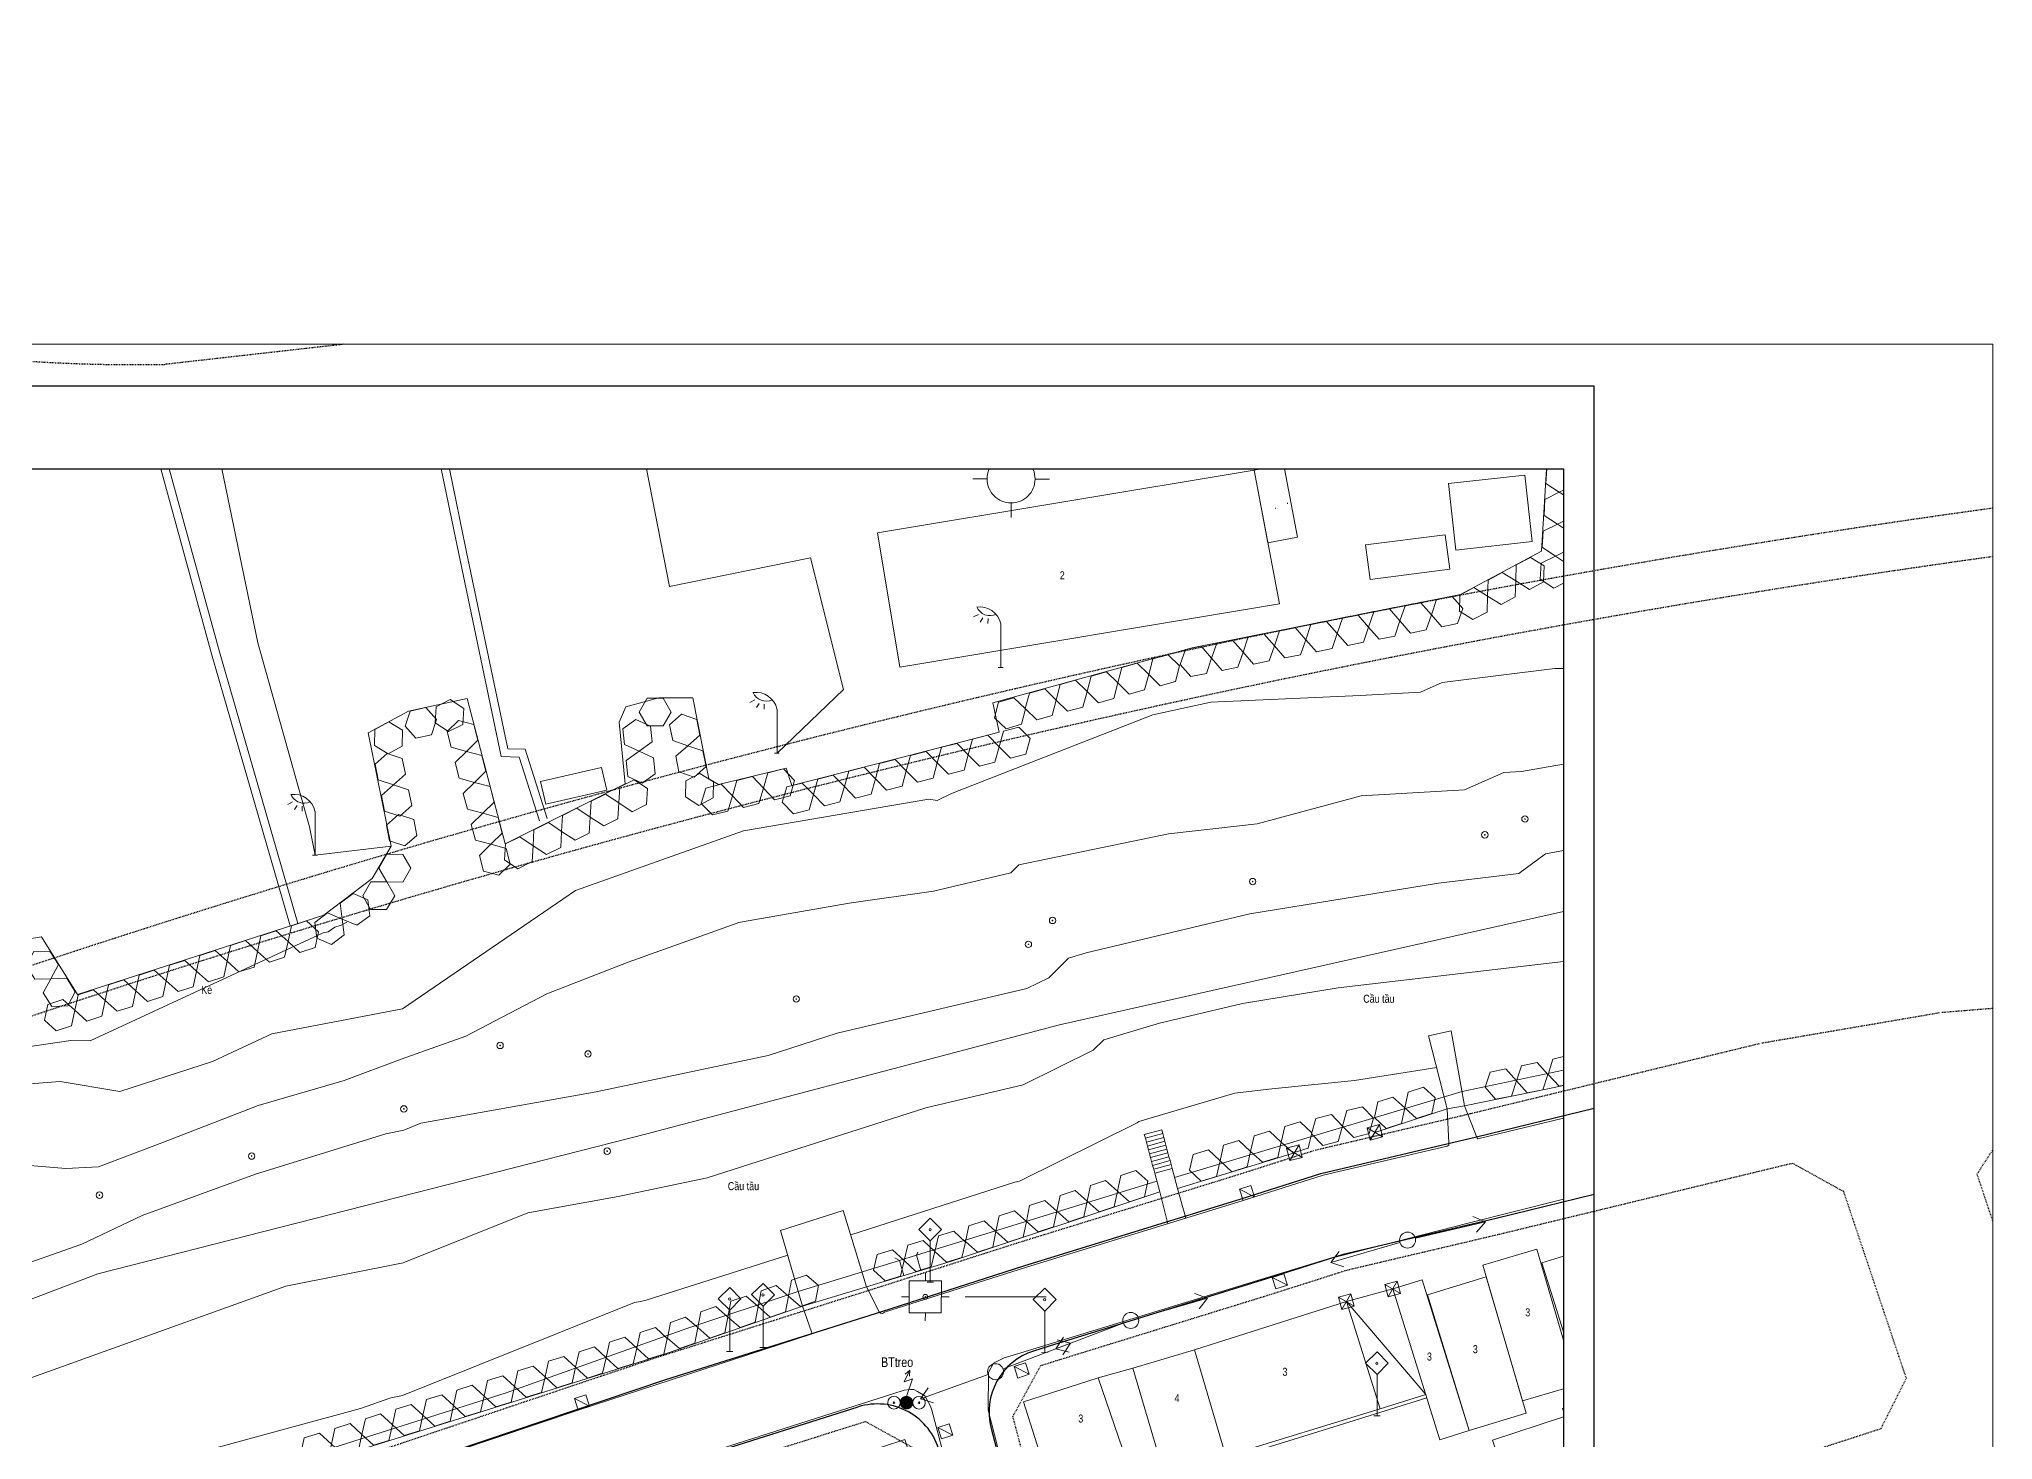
# Model space of a CAD drawing. Header units: millimetres. Extents: x 583747 to 595948, y 2304962 to 2309584.
# Drawn here: x 595704 to 595948.3, y 2307392.7 to 2307567.8 of the extents above; entities that cross this region are included whole.
import ezdxf
from ezdxf.enums import TextEntityAlignment as Align
from ezdxf.xclip import XClip

# ---------------------------------------------------------------- set-up
doc = ezdxf.new("R2010")
doc.units = ezdxf.units.MM
doc.linetypes.add('DASHDOT', pattern=[1, 0.5, -0.25, 0, -0.25])
for name, color, linetype, lineweight in [('00_nen', 8, 'Continuous', 5), ('KT-DV', 7, 'Continuous', 0), ('Nen dc cb Hong bang', 253, 'Continuous', 60)]:
    doc.layers.add(name, color=color, linetype=linetype, lineweight=lineweight)
doc.layers.add('A-PLOT LINE', color=6, linetype='DASHDOT')
doc.layers.add('AFP-KERB-LINE', color=2, linetype='Continuous')
doc.styles.add('ghicu', font='Vnarial.ttf', dxfattribs={"width": 0.8, "height": 1})

# ---------------------------------------------------------------- blocks, each defined once
blk = doc.blocks.new('road')
at = {"layer": 'AFP-KERB-LINE'}
for p, q in [((3688927, 1468594), (3719917, 1489203)), ((3688927, 1468594), (3719917, 1489203)), ((3728722, 1482449), (3694713, 1459833)), ((3728722, 1482449), (3694713, 1459833)), ((3672212, 1457632), (3688927, 1468594)), ((3672212, 1457632), (3688927, 1468594)), ((3694713, 1459833), (3678306, 1449072)), ((3694713, 1459833), (3678306, 1449072)), ((3663940, 1451254), (3672212, 1457632)), ((3663940, 1451254), (3672212, 1457632)), ((3641281, 1434066), (3663940, 1451254)), ((3641281, 1434066), (3663940, 1451254)), ((3678306, 1449072), (3670319, 1442913)), ((3678306, 1449072), (3670319, 1442913)), ((3670319, 1442913), (3647666, 1425730)), ((3670319, 1442913), (3647666, 1425730)), ((3626522, 1422650), (3641281, 1434066)), ((3626522, 1422650), (3641281, 1434066)), ((3647666, 1425730), (3646063, 1424490)), ((3647666, 1425730), (3646063, 1424490)), ((3604082, 1405408), (3626522, 1422650)), ((3604082, 1405408), (3626522, 1422650)), ((3644386, 1413599), (3660853, 1389885)), ((3644386, 1413599), (3660853, 1389885)), ((3610554, 1397139), (3627855, 1410432)), ((3610554, 1397139), (3627855, 1410432)), ((3543548, 1357131), (3604082, 1405408)), ((3543548, 1357131), (3604082, 1405408))]:
    blk.add_line(p, q, dxfattribs=at)
for centre, start, end in [((3650957, 1418162), 127.7219, 214.77603), ((3650957, 1418162), 127.7219, 214.77603), ((3632729, 1404089), 34.77603, 127.53748), ((3632729, 1404089), 34.77603, 127.53748)]:
    blk.add_arc(centre, 8000, start, end, dxfattribs=at)
blk = doc.blocks.new('PLOT')
at = {"layer": 'A-PLOT LINE', "color": 251}
for p, q in [((3738267, 1503105), (3795896, 1529561)), ((3523105, 1513792), (3501954, 1503279)), ((3718431, 1491809), (3738032, 1502985)), ((3687266, 1471093), (3718255, 1491701)), ((3749306, 1485612), (3750711, 1491661)), ((3763873, 1467324), (3749306, 1485612)), ((3695816, 1458164), (3727123, 1478984)), ((3734401, 1477841), (3727123, 1478984)), ((3749731, 1458596), (3734401, 1477841)), ((3670567, 1460141), (3687282, 1471103)), ((3662108, 1453629), (3670380, 1460008)), ((3679467, 1447442), (3695816, 1458164)), ((3748902, 1451612), (3749731, 1458596)), ((3639468, 1436456), (3662127, 1453644)), ((3670275, 1390331), (3748902, 1451612)), ((3671534, 1441325), (3679467, 1447442)), ((3648882, 1424143), (3671534, 1441325)), ((3624687, 1425023), (3639446, 1436439)), ((3602254, 1407786), (3624694, 1425029)), ((3647526, 1423093), (3648882, 1424143)), ((3646422, 1415927), (3647526, 1423093)), ((3663479, 1391364), (3646422, 1415927)), ((3541677, 1359477), (3602211, 1407753)), ((3611787, 1395564), (3629307, 1409026)), ((3629307, 1409026), (3636124, 1407966))]:
    blk.add_line(p, q, dxfattribs=at)
for centre, radius, start, end in [((4366992, 346889), 1377564, 113.03385, 129.911384), ((4366992, 346889), 1371564, 113.002432, 129.767856), ((3429999, 1689349), 199498, 252.75164, 291.14207)]:
    blk.add_arc(centre, radius, start, end, dxfattribs=at)
blk = doc.blocks.new('DV')
ref = blk.add_blockref('PLOT', (-3147123, 179596, 0), dxfattribs=dict(rotation=340.0000000045929))
XClip(ref).set_block_clipping_path([(3437700.5976729654, 868981.9081885163), (3912891.8375199828, 1041937.3750337446), (3715693.8178756535, 1583734.481302836), (3240502.5780286361, 1410779.0144576086)])
at = {"layer": 'AFP-KERB-LINE'}
ref = blk.add_blockref('road', (-3147123, 179596, 0), dxfattribs=dict(at, rotation=340.0000000045929))
XClip(ref).set_block_clipping_path([(3424978.7776903473, 904726.3076186823), (3853099.8617473282, 1060549.6388383387), (3670662.8681027722, 1561791.1594749615), (3242541.7840457913, 1405967.828255306)])
blk = doc.blocks.new('nen dc cb Hong bang')
at = {"layer": '00_nen', "linetype": 'ByBlock', "lineweight": -2}
h = blk.add_hatch(dxfattribs=at)
h.set_pattern_fill('ANSI35', color=0, scale=0.2, angle=20, style=0)
h.set_pattern_definition([(65, (277.294916, 395.971657), (-0.045315389, 0.021130913), []), (65, (277.32814, 395.98375), (-0.045315389, 0.021130913), [0.0625, -0.0125, 0, -0.0125])])
edge = h.paths.add_edge_path()
edge.add_arc((9.22, 253), 0.785, 0, 360)
at = {"layer": '00_nen', "color": 0, "linetype": 'ByBlock', "lineweight": -2}
for p, q in [((-15.26, 366.96, -62.12), (-13.57, 367.58, -62.12)), ((-22.59, 364.3, -62.12), (-20.9, 364.91, -62.12)), ((-16.44, 361.43, -62.12), (-17.05, 363.12, -62.12)), ((-16.12, 348.64, -62.12), (-16.57, 348.13, -62.12)), ((-15.44, 348.42, -62.12), (-15.57, 347.82, -62.12)), ((-14.81, 348.56, -62.12), (-14.6, 347.96, -62.12)), ((-11.22, 343.36, -62.12), (-13.09, 348.5, -62.12)), ((-10.95, 343.45, -62.12), (-11.52, 343.25, -62.12)), ((-38.72, 329.01, -62.12), (-39.18, 328.5, -62.12)), ((-38.05, 328.79, -62.12), (-38.17, 328.19, -62.12)), ((-37.42, 328.93, -62.12), (-37.2, 328.33, -62.12)), ((-33.82, 323.73, -62.12), (-35.7, 328.88, -62.12)), ((-33.56, 323.82, -62.12), (-34.12, 323.62, -62.12)), ((61.93, 294.11, -62.12), (69.46, 299.03, -62.12)), ((-88.6, 297.23, -62.12), (-89.05, 296.72, -62.12)), ((-87.92, 297.01, -62.12), (-88.04, 296.41, -62.12)), ((-87.29, 297.15, -62.12), (-87.07, 296.55, -62.12)), ((-83.69, 291.95, -62.12), (-85.57, 297.1, -62.12)), ((-83.43, 292.04, -62.12), (-84, 291.84, -62.12)), ((60.28, 292.97, -62.12), (53.02, 287.66, -62.12)), ((32.83, 272.86, -62.12), (40.09, 278.18, -62.12)), ((11.59, 267.95), (21.07, 271.39)), ((31.26, 271.62, -62.12), (24.45, 265.74, -62.12)), ((64.65, 271.48, -62.12), (65.4, 271.76, -62.12)), ((4.33, 267.43), (8.09, 268.8)), ((6.21, 268.12), (5.87, 269.06)), ((8.09, 268.8), (9.46, 265.04)), ((5.7, 263.67), (4.33, 267.43)), ((6.47, 268.03, -62.12), (7.22, 268.3, -62.12)), ((8.77, 266.92), (9.71, 267.26)), ((19.1, 261.12, -62.12), (25.91, 267, -62.12)), ((5.02, 265.55), (4.08, 265.21)), ((9.46, 265.04), (5.7, 263.67)), ((7.58, 264.36), (7.92, 263.42)), ((22.93, 264.7, -62.12), (23.68, 264.98, -62.12)), ((17.58, 259.82, -62.12), (10.69, 254.03, -62.12)), ((-14.11, 251.3, -62.12), (-13.35, 251.57, -62.12)), ((-10.36, 253.2, -62.12), (-9.6, 253.47, -62.12)), ((9.22, 253, -62.12), (9.49, 252.26, -62.12))]:
    blk.add_line(p, q, dxfattribs=at)
at = {"layer": '00_nen', "color": 0, "linetype": 'ByBlock', "lineweight": -2, "flags": 128}
for points, elevation in [([(92.68, 394.57), (79.08, 387.82), (72.44, 386.85), (68.95, 386.66), (65.87, 388.83), (59.52, 395.07), (57.1, 394), (52.51, 392), (45.12, 409.21), (39.15, 420.25), (37.45, 419.56), (35.75, 418.69), (47.3, 380.21), (39.63, 371.62), (10.4, 353.87), (-10.63, 338.86), (-8.64, 335.7), (-20.13, 327.77), (-30.7, 320.57), (-32.11, 322.35), (-39.35, 317.51), (-40.72, 317.8), (-46.05, 326.6), (-50.07, 325.13), (-53.54, 322.68), (-53.67, 320.58), (-50.32, 313.6), (-61.84, 301.44), (-72.53, 316.87), (-78.88, 312.87), (-82.68, 308.6), (-75.13, 296.24), (-75.96, 291.64), (-80.08, 285.28), (-105.62, 265.38), (-112.31, 270.62), (-119.33, 266.68)], -62.12), ([(-112.79, 250.39), (-103.93, 254.44), (-96.49, 255.83), (-86.89, 263.33), (-81.11, 269.09), (-66.85, 277.65), (-51.6, 298.94), (-34.45, 313.17), (-14.01, 324.81), (-12.99, 325.02), (-11.59, 326.48), (8.66, 344.32), (14.93, 348.29), (32.17, 355.48), (39.1, 358.46), (41.24, 360.53), (53.88, 366.98), (59.49, 368.99), (65.11, 371.11), (72.95, 374.01), (86.17, 379.42), (100.24, 386.04), (106.41, 388.82)], -63.12), ([(-105.83, 242.75), (-99.53, 244.46), (-95.75, 246.05), (-89.35, 251.62), (-79.65, 260.12), (-70.62, 266.71), (-64.83, 271.67), (-58.22, 277.15), (-50.55, 285.59), (-42.33, 292.8), (-31.23, 302.05), (-31.07, 302.19), (-30.87, 302.3), (-18.92, 309.19), (-9.55, 314.22), (-1.24, 319.68), (-0.64, 320.96), (15.59, 331.01), (25.57, 336), (36.58, 343.75), (48.47, 348.87), (52.34, 352.58), (54.37, 353.47), (63.91, 358.99), (71.75, 361.81), (76.24, 363.5), (91.54, 371.44), (102.38, 376.54), (117.69, 384.24)], -64.12), ([(143.28, 374.41), (104.54, 355.32), (98.46, 352.57), (90.92, 349.32), (78.21, 339.83), (71.64, 336.03), (70.69, 334.59), (42.13, 320.2), (31.56, 314.26), (22.65, 308.38), (16.82, 304.07), (16.02, 302.37), (9.29, 295.31), (-1.13, 288.46), (-23.81, 270.86), (-33.46, 264.84), (-43.39, 259.05), (-55.88, 247.86), (-68.65, 240.08), (-88.89, 223.21), (-98.38, 215.29)], -63.12), ([(119.39, 373.93), (101.82, 365.99), (80.07, 356.6), (76.71, 354.09), (60.74, 344.85), (58.43, 341.35), (49.43, 336.81), (28.6, 325.12), (11.04, 313.51), (9.2, 312.16), (7.71, 308.99), (5.6, 306.77), (-14.76, 293.4), (-21.9, 287.85), (-40.56, 276.21), (-59.77, 265), (-61.5, 263.46), (-63.45, 262.26), (-77, 251.96), (-88.56, 242.22), (-94.4, 236.28), (-106.13, 226.63)], -64.12), ([(-71.4, 365.52), (-107.53, 347.85), (-107.53, 347.85), (-107.53, 347.85), (-147.73, 319.91), (-154.52, 328.32), (-156.63, 329.38), (-160.29, 329.93), (-163.96, 330.19), (-166.9, 329.85)], -62.12), ([(285.69, 123.97), (251.46, 165.72), (201.03, 231.76), (169.86, 270.4), (165.46, 275.19), (122.27, 331.12), (101.01, 361.79), (11.01, 303.93), (-32.79, 273.46), (-91.24, 233.49), (-141.92, 189.66), (-195.04, 143.62), (-214.92, 121.83), (-226.16, 101.87), (-233.11, 83.02), (-246.7, 35.6), (-271.86, -56.45)], -62.12), ([(-33.82, 323.73), (-28.75, 334.02), (-38.25, 348.08), (-53.57, 338.67), (-64.02, 355.99), (-67.48, 357.85), (-70.64, 357.86), (-89.34, 351.01), (-97.75, 348.77), (-107.64, 342.27), (-112.73, 335.79), (-99.51, 314.42), (-85.54, 295.05), (-83.69, 291.95), (-75.13, 296.24)], -62.12), ([(-58.81, 305.59), (-63.92, 312.2), (-66.06, 311.5), (-79.74, 333.49), (-90.2, 350.49), (-94.94, 358.46)], -62.12), ([(-58.02, 306.2), (-63.56, 313.37), (-65.63, 312.7), (-78.89, 334.02), (-89.34, 351.01), (-94.22, 358.9)], -62.12), ([(62, 311.76), (64.89, 308.5), (65.01, 308.48), (65.16, 308.55), (96.04, 329.1), (113.75, 339.2), (130.03, 346.91), (130.07, 347.56), (128.26, 350.42)], -62.12), ([(-124, 338.64), (-104.45, 311.14), (-83.57, 282.59)], -62.12), ([(-123.18, 339.22), (-103.64, 311.73), (-82.76, 283.18)], -62.12), ([(31.05, 290.91), (61.14, 313.35), (88.25, 330.33), (100.74, 337.59)], -62.12), ([(71.24, 317.42), (89.31, 329.18), (101.54, 336.03)], -62.12), ([(19.12, 255.64), (17.56, 260.08), (17.75, 261.37), (18.76, 262.47), (20.05, 263.4), (52.34, 287.8), (67.46, 298.16), (82.95, 308.67), (103.91, 322.13), (105.81, 322.82), (106.93, 323.03), (108.16, 323.09), (109.49, 322.62), (110.74, 322.21), (112.36, 321.33), (112.94, 320.77), (121.56, 309.43)], -62.12), ([(60.12, 310.66), (54.81, 318.44), (57.24, 320), (62, 311.76), (60.12, 310.66)], -62.12), ([(57.12, 315.06), (48.02, 310.02), (38.66, 305.52), (34.82, 303.58), (34.51, 303.41), (34.26, 303.24), (24.43, 295.98), (24.32, 295.74), (12.99, 283.85), (12.5, 283.52), (-4.53, 270.32)], -62.12), ([(62, 311.76), (71.24, 317.42)], -62.12), ([(2.77, 262.67), (2.77, 262.67), (17.41, 273.96), (40.07, 291.15), (48.4, 297.58), (61.72, 306.31), (61.84, 306.48), (61.77, 306.77), (60.12, 310.66)], -62.12), ([(52.63, 304.81), (60.12, 310.66)], -62.12), ([(31.87, 289.75), (44.06, 298.96)], -62.12), ([(30.36, 291.89), (31.87, 289.75)], -62.12), ([(-0.43, 264.89), (8.43, 271.55), (29.94, 288.61)], -62.12), ([(4.06, 270.75), (29.14, 289.73)], -62.12), ([(29.94, 288.61), (28.53, 290.6)], -62.12), ([(29.94, 288.61), (32.22, 285.2)], -62.12), ([(31.87, 289.75), (31.87, 289.75), (34.1, 286.62)], -62.12), ([(56.54, 283.73), (61.43, 287.19)], -62.12), ([(-220.91, 170.63), (-197.97, 181.16), (-192.96, 185), (-192.56, 185.34), (-178.32, 199.72), (-176.43, 206.42), (-176, 207.73), (-161.91, 218.83), (-158.59, 219.26), (-136.89, 232.85), (-132.78, 236.97), (-131.49, 238.1), (-116.7, 252.71), (-116.28, 253.32), (-104.42, 259.71), (-102.15, 260.52), (-100.82, 261.84), (-79.42, 283.17), (-78.87, 283.5), (-78.28, 284.32), (-77.62, 284.86), (-77.1, 285.43)], -62.12), ([(69.84, 276.21), (56.54, 283.73)], -62.12), ([(65.11, 272.59), (69.84, 276.21)], -62.12), ([(42.86, 255.04), (45.99, 257.49), (58.76, 267.21), (70.11, 275.85)], -62.12), ([(-7.13, 259.88), (-12.94, 267.81), (-6.45, 272.86), (-0.43, 264.89), (-7.13, 259.88)], -62.12), ([(1.64, 269.51), (2.31, 269.42), (4.06, 270.75), (4.1, 271.15)], -62.12), ([(-98.91, 186.06), (-74.33, 208.06), (-60.45, 219.83), (-38.2, 237), (-19.77, 252.31), (-8.25, 261.41), (2.31, 269.42)], -62.12), ([(2.31, 269.42), (3.47, 267.82)], -62.12), ([(4.06, 270.75), (5.25, 269.16)], -62.12), ([(30.68, 264.12), (34.29, 266.76)], -62.12), ([(-11.06, 265.25), (-25.73, 253.87), (-26.36, 253.48), (-27.01, 253.1), (-50.27, 232.26), (-51.53, 231.49), (-54.63, 228.91), (-94.92, 200.44), (-108.08, 193.55), (-109.86, 191.72)], -62.12), ([(-0.43, 264.89), (2.12, 262.48), (2.34, 262.38), (2.59, 262.47), (2.77, 262.67)], -62.12), ([(-76.15, 205), (-59.44, 219.05), (-21.57, 248.1), (-7.13, 259.88)], -62.12), ([(-4.9, 257.12), (-4.95, 257.24), (-7.13, 259.88)], -62.12), ([(-29.02, 238.07), (-4.92, 256.96), (-4.9, 257.12)], -62.12), ([(-93.84, 168.44), (-93.84, 169.43), (-93.64, 170.38), (-92.98, 171.15), (-77.98, 185.57), (-66.85, 195.45), (-64.69, 197.13), (-46.43, 211.78), (-10.54, 239.69), (7.32, 253.55), (8.41, 254.35), (9.11, 254.73), (9.53, 254.88)], -62.12), ([(9.53, 254.88), (10.02, 254.78), (11.07, 254.57), (12.18, 253.63), (12.49, 253.22)], -62.12), ([(19.12, 255.64), (30.02, 239.72), (40.21, 225.5), (42.61, 223.81), (44.12, 223.83), (45.41, 224.04), (70.6, 244.91)], -62.12), ([(12.49, 253.22), (12.49, 253.22), (34.35, 221.9)], -62.12), ([(-79.98, 197.3), (-29.02, 238.07)], -62.12)]:
    blk.add_lwpolyline(points, dxfattribs=dict(at, elevation=elevation))
at = {"layer": '00_nen', "color": 0, "linetype": 'ByBlock', "lineweight": -2, "elevation": -62.12}
for points in [[(47.64, 391.24), (45.7, 391.7), (44.32, 390.25), (44.9, 388.33), (46.85, 387.87), (48.22, 389.33)], [(48.79, 387.41), (46.85, 387.87), (45.47, 386.42), (46.05, 384.5), (48, 384.04), (49.37, 385.5)], [(49.94, 383.58), (48, 384.04), (46.63, 382.59), (47.2, 380.67), (49.15, 380.21), (50.52, 381.67)], [(48.84, 376.68), (48.21, 378.58), (46.25, 378.99), (44.92, 377.49), (45.55, 375.59), (47.51, 375.19)], [(51.09, 379.75), (49.15, 380.21), (47.78, 378.76), (48.35, 376.84), (50.3, 376.38), (51.67, 377.84)], [(46.17, 373.69), (45.55, 375.59), (43.59, 376), (42.26, 374.51), (42.88, 372.61), (44.84, 372.2)], [(43.51, 370.71), (42.88, 372.61), (40.92, 373.02), (39.59, 371.53), (40.22, 369.63), (42.17, 369.22)], [(37.13, 366.01), (37.08, 368.01), (35.33, 368.97), (33.62, 367.93), (33.66, 365.93), (35.42, 364.97)], [(40.55, 368.09), (40.5, 370.09), (38.75, 371.05), (37.04, 370.01), (37.08, 368.01), (38.84, 367.05)], [(33.71, 363.93), (33.66, 365.93), (31.91, 366.89), (30.2, 365.86), (30.24, 363.86), (32, 362.9)], [(30.29, 361.86), (30.24, 363.86), (28.49, 364.82), (26.78, 363.78), (26.83, 361.78), (28.58, 360.82)], [(26.87, 359.78), (26.83, 361.78), (25.07, 362.74), (23.36, 361.7), (23.41, 359.7), (25.16, 358.74)], [(23.45, 357.7), (23.41, 359.7), (21.65, 360.67), (19.94, 359.63), (19.99, 357.63), (21.74, 356.67)], [(20.03, 355.63), (19.99, 357.63), (18.23, 358.59), (16.52, 357.55), (16.57, 355.55), (18.32, 354.59)], [(13.19, 351.48), (13.15, 353.48), (11.4, 354.44), (9.69, 353.4), (9.73, 351.4), (11.48, 350.44)], [(16.61, 353.55), (16.57, 355.55), (14.82, 356.51), (13.11, 355.48), (13.15, 353.48), (14.9, 352.51)], [(9.9, 349.21), (9.7, 351.21), (7.88, 352.03), (6.26, 350.87), (6.45, 348.88), (8.27, 348.05)], [(6.64, 346.89), (6.45, 348.88), (4.63, 349.71), (3, 348.55), (3.19, 346.56), (5.01, 345.73)], [(3.39, 344.57), (3.19, 346.56), (1.37, 347.39), (-0.25, 346.22), (-0.06, 344.23), (1.76, 343.4)], [(0.13, 342.24), (-0.06, 344.23), (-1.88, 345.06), (-3.51, 343.9), (-3.32, 341.91), (-1.5, 341.08)], [(-3.12, 339.92), (-3.32, 341.91), (-5.14, 342.74), (-6.76, 341.57), (-6.57, 339.58), (-4.75, 338.76)], [(-6.56, 339.57), (-8.4, 340.37), (-10.01, 339.19), (-9.79, 337.2), (-7.96, 336.4), (-6.35, 337.58)], [(-4.55, 334.28), (-4.71, 336.27), (-6.52, 337.13), (-8.16, 335.99), (-8, 334), (-6.19, 333.14)], [(-7.84, 332), (-8, 334), (-9.81, 334.85), (-11.45, 333.72), (-11.29, 331.72), (-9.49, 330.87)], [(-11.13, 329.73), (-11.29, 331.72), (-13.1, 332.58), (-14.75, 331.45), (-14.58, 329.45), (-12.78, 328.59)], [(-14.42, 327.46), (-14.58, 329.45), (-16.39, 330.31), (-18.04, 329.17), (-17.88, 327.18), (-16.07, 326.32)], [(-17.72, 325.19), (-17.88, 327.18), (-19.68, 328.04), (-21.33, 326.9), (-21.17, 324.91), (-19.36, 324.05)], [(-48.34, 322.04), (-47.99, 324.01), (-49.53, 325.29), (-51.4, 324.61), (-51.75, 322.64), (-50.22, 321.36)], [(-21.02, 322.93), (-21.17, 324.93), (-22.97, 325.79), (-24.62, 324.67), (-24.47, 322.67), (-22.67, 321.81)], [(-46.61, 320.73), (-44.61, 320.77), (-43.64, 322.52), (-44.68, 324.23), (-46.68, 324.19), (-47.64, 322.44)], [(-24.33, 320.68), (-24.47, 322.67), (-26.28, 323.54), (-27.93, 322.42), (-27.78, 320.42), (-25.98, 319.55)], [(-49.83, 321.48), (-51.83, 321.64), (-52.95, 319.98), (-52.09, 318.18), (-50.09, 318.03), (-48.97, 319.68)], [(-44.53, 317.3), (-42.53, 317.34), (-41.57, 319.1), (-42.61, 320.81), (-44.61, 320.77), (-45.57, 319.01)], [(-30.45, 319.28), (-30.6, 321.27), (-32.4, 322.14), (-34.05, 321.01), (-33.91, 319.02), (-32.1, 318.15)], [(-27.63, 318.43), (-27.78, 320.42), (-29.58, 321.29), (-31.23, 320.17), (-31.09, 318.17), (-29.28, 317.3)], [(66.99, 318.92), (67.04, 316.92), (68.8, 315.97), (70.51, 317.01), (70.46, 319.01), (68.7, 319.96)], [(70.39, 321.04), (70.49, 319.04), (72.28, 318.13), (73.95, 319.23), (73.85, 321.22), (72.06, 322.13)], [(-48.1, 317.88), (-50.09, 318.03), (-51.22, 316.38), (-50.35, 314.58), (-48.36, 314.43), (-47.23, 316.08)], [(-40.75, 314.23), (-39.41, 315.72), (-40.04, 317.62), (-41.99, 318.03), (-43.33, 316.54), (-42.7, 314.64)], [(-37.1, 314.8), (-37.23, 316.8), (-39.03, 317.68), (-40.69, 316.57), (-40.56, 314.57), (-38.76, 313.69)], [(-33.78, 317.02), (-33.91, 319.02), (-35.7, 319.9), (-37.36, 318.79), (-37.23, 316.8), (-35.44, 315.91)], [(63.58, 316.83), (63.63, 314.83), (65.39, 313.88), (67.1, 314.92), (67.04, 316.92), (65.29, 317.88)], [(-71.95, 313.61), (-72.52, 315.53), (-74.47, 316), (-75.84, 314.54), (-75.27, 312.63), (-73.33, 312.16)], [(-75.16, 311.08), (-75.24, 313.07), (-77.01, 314.01), (-78.7, 312.94), (-78.62, 310.94), (-76.85, 310.01)], [(-72.34, 310.45), (-70.35, 310.62), (-69.49, 312.43), (-70.63, 314.07), (-72.63, 313.91), (-73.48, 312.1)], [(-46.93, 312.09), (-47.5, 314.01), (-49.44, 314.47), (-50.82, 313.02), (-50.25, 311.1), (-48.3, 310.64)], [(-78.13, 308.45), (-78.76, 310.35), (-80.72, 310.75), (-82.05, 309.26), (-81.42, 307.36), (-79.46, 306.96)], [(-70.06, 307.17), (-68.07, 307.33), (-67.22, 309.14), (-68.35, 310.78), (-70.35, 310.62), (-71.2, 308.81)], [(-49.68, 309.19), (-50.25, 311.1), (-52.19, 311.57), (-53.57, 310.12), (-53, 308.2), (-51.05, 307.74)], [(54.81, 310.96), (55.09, 308.98), (56.94, 308.23), (58.52, 309.46), (58.24, 311.44), (56.39, 312.19)], [(-52.43, 306.28), (-53, 308.2), (-54.94, 308.67), (-56.32, 307.21), (-55.75, 305.3), (-53.8, 304.83)], [(51.66, 308.5), (51.94, 306.52), (53.79, 305.77), (55.37, 307), (55.09, 308.98), (53.23, 309.73)], [(-77.58, 307.02), (-79.58, 306.97), (-80.54, 305.21), (-79.49, 303.51), (-77.5, 303.56), (-76.54, 305.31)], [(-67.78, 303.88), (-65.79, 304.04), (-64.94, 305.85), (-66.08, 307.49), (-68.07, 307.33), (-68.92, 305.52)], [(-55.18, 303.38), (-55.75, 305.3), (-57.69, 305.76), (-59.07, 304.31), (-58.5, 302.39), (-56.55, 301.93)], [(48.41, 306.16), (48.56, 304.17), (50.36, 303.3), (52.02, 304.43), (51.87, 306.42), (50.06, 307.29)], [(53.74, 304.6), (52.84, 305.92), (51.52, 305.02), (52.42, 303.7)], [(-75.5, 303.61), (-77.5, 303.56), (-78.45, 301.8), (-77.41, 300.09), (-75.41, 300.14), (-74.45, 301.9)], [(-65.51, 300.59), (-63.51, 300.75), (-62.66, 302.56), (-63.8, 304.21), (-65.79, 304.04), (-66.65, 302.23)], [(-57.93, 300.48), (-58.5, 302.39), (-60.44, 302.86), (-61.82, 301.41), (-61.25, 299.49), (-59.3, 299.02)], [(41.81, 301.65), (42.05, 299.66), (43.9, 298.88), (45.49, 300.09), (45.25, 302.07), (43.41, 302.85)], [(45.11, 303.91), (45.26, 301.91), (47.06, 301.05), (48.71, 302.17), (48.56, 304.17), (46.76, 305.04)], [(-63.23, 297.3), (-61.24, 297.47), (-60.38, 299.27), (-61.52, 300.92), (-63.51, 300.75), (-64.37, 298.95)], [(38.62, 299.24), (38.86, 297.25), (40.7, 296.47), (42.3, 297.68), (42.05, 299.66), (40.21, 300.44)], [(-73.63, 300.34), (-75.63, 300.29), (-76.59, 298.53), (-75.54, 296.82), (-73.54, 296.87), (-72.59, 298.63)], [(35.42, 296.83), (35.67, 294.84), (37.51, 294.06), (39.11, 295.27), (38.86, 297.25), (37.02, 298.03)], [(42.95, 299.17), (43.85, 297.85), (45.17, 298.75), (44.27, 300.08)], [(-71.88, 294.51), (-73.41, 295.8), (-75.29, 295.13), (-75.65, 293.16), (-74.12, 291.87), (-72.24, 292.54)], [(32.23, 294.42), (32.48, 292.43), (34.32, 291.65), (35.92, 292.86), (35.67, 294.84), (33.83, 295.62)], [(39.15, 292.34), (40.34, 293.25), (41.26, 292.07), (40.07, 291.15)], [(-72.59, 290.57), (-74.12, 291.87), (-76, 291.19), (-76.35, 289.22), (-74.83, 287.93), (-72.95, 288.61)], [(-74.67, 287.18), (-75.58, 288.96), (-77.58, 289.06), (-78.67, 287.39), (-77.76, 285.6), (-75.76, 285.5)], [(24.63, 288.86), (24.93, 286.88), (26.79, 286.15), (28.35, 287.39), (28.06, 289.37), (26.2, 290.11)], [(62.55, 286.99), (61.63, 288.3), (60.32, 287.38), (61.24, 286.07)], [(21.5, 286.38), (21.79, 284.4), (23.65, 283.66), (25.22, 284.91), (24.93, 286.88), (23.07, 287.62)], [(-79.73, 281.11), (-80, 283.09), (-81.86, 283.85), (-83.43, 282.62), (-83.16, 280.64), (-81.31, 279.88)], [(-76.85, 283.82), (-77.76, 285.6), (-79.76, 285.71), (-80.84, 284.03), (-79.93, 282.25), (-77.94, 282.15)], [(18.37, 283.89), (18.66, 281.91), (20.52, 281.18), (22.08, 282.42), (21.79, 284.4), (19.93, 285.13)], [(46.8, 283.39), (47.98, 284.31), (48.9, 283.13), (47.72, 282.21)], [(55.42, 283.92), (56.34, 282.61), (57.65, 283.54), (56.73, 284.84)], [(-82.88, 278.65), (-83.16, 280.64), (-85.01, 281.39), (-86.59, 280.16), (-86.31, 278.18), (-84.46, 277.43)], [(15.23, 281.41), (15.52, 279.43), (17.38, 278.69), (18.95, 279.94), (18.66, 281.91), (16.8, 282.65)], [(-86.04, 276.2), (-86.31, 278.18), (-88.17, 278.93), (-89.74, 277.7), (-89.47, 275.72), (-87.62, 274.97)], [(12.1, 278.92), (12.39, 276.94), (14.25, 276.21), (15.82, 277.45), (15.52, 279.43), (13.66, 280.16)], [(-89.19, 273.74), (-89.47, 275.72), (-91.32, 276.47), (-92.9, 275.24), (-92.62, 273.26), (-90.77, 272.51)], [(8.96, 276.44), (9.25, 274.46), (11.11, 273.72), (12.68, 274.97), (12.39, 276.94), (10.53, 277.68)], [(-92.35, 271.28), (-92.62, 273.26), (-94.48, 274.01), (-96.06, 272.78), (-95.78, 270.8), (-93.93, 270.05)], [(5.82, 273.96), (6.06, 271.98), (7.9, 271.2), (9.5, 272.4), (9.26, 274.38), (7.42, 275.17)], [(-95.5, 268.82), (-95.78, 270.8), (-97.63, 271.55), (-99.21, 270.32), (-98.94, 268.34), (-97.08, 267.59)], [(2.62, 271.56), (2.86, 269.58), (4.7, 268.79), (6.3, 269.99), (6.06, 271.98), (4.22, 272.76)], [(-111.27, 265.36), (-109.41, 266.11), (-109.13, 268.09), (-110.71, 269.32), (-112.56, 268.57), (-112.84, 266.59)], [(-98.66, 266.36), (-98.94, 268.34), (-100.79, 269.1), (-102.37, 267.87), (-102.09, 265.89), (-100.24, 265.13)], [(-0.58, 269.16), (-0.33, 267.17), (1.51, 266.39), (3.1, 267.59), (2.86, 269.58), (1.02, 270.36)], [(-108.12, 262.89), (-106.27, 263.64), (-105.98, 265.62), (-107.56, 266.85), (-109.41, 266.11), (-109.7, 264.13)], [(-101.82, 263.9), (-102.09, 265.89), (-103.94, 266.64), (-105.52, 265.41), (-105.25, 263.43), (-103.39, 262.68)], [(-104.97, 261.45), (-105.25, 263.43), (-107.1, 264.18), (-108.68, 262.95), (-108.4, 260.97), (-106.55, 260.22)], [(-9.54, 262.44), (-9.22, 260.46), (-7.35, 259.75), (-5.8, 261.02), (-6.12, 262.99), (-7.99, 263.7)], [(20.3, 261.84), (21.48, 262.77), (22.41, 261.59), (21.23, 260.66)], [(-12.64, 259.91), (-12.32, 257.93), (-10.45, 257.22), (-8.9, 258.49), (-9.22, 260.46), (-11.09, 261.17)], [(-15.74, 257.38), (-15.42, 255.4), (-13.55, 254.7), (-12, 255.96), (-12.32, 257.93), (-14.19, 258.64)], [(-18.83, 254.85), (-18.51, 252.88), (-16.64, 252.17), (-15.09, 253.43), (-15.42, 255.4), (-17.29, 256.11)], [(-21.93, 252.32), (-21.61, 250.35), (-19.74, 249.64), (-18.19, 250.9), (-18.51, 252.88), (-20.38, 253.58)], [(13.94, 251.44), (15.12, 252.36), (16.05, 251.18), (14.87, 250.26)], [(-25.06, 249.83), (-24.8, 247.85), (-22.95, 247.08), (-21.37, 248.3), (-21.63, 250.28), (-23.48, 251.05)], [(-28.24, 247.4), (-27.98, 245.41), (-26.13, 244.65), (-24.54, 245.86), (-24.8, 247.85), (-26.65, 248.61)], [(-31.41, 244.96), (-31.15, 242.98), (-29.3, 242.21), (-27.72, 243.43), (-27.98, 245.41), (-29.82, 246.18)], [(-34.58, 242.53), (-34.32, 240.54), (-32.48, 239.78), (-30.89, 241), (-31.15, 242.98), (-33, 243.74)], [(-37.76, 240.09), (-37.5, 238.11), (-35.65, 237.34), (-34.06, 238.56), (-34.32, 240.54), (-36.17, 241.31)], [(-29.94, 239.25), (-28.76, 240.18), (-27.84, 239), (-29.02, 238.07)], [(-40.93, 237.66), (-40.67, 235.67), (-38.82, 234.91), (-37.24, 236.13), (-37.5, 238.11), (-39.35, 238.87)], [(-44.11, 235.22), (-43.85, 233.24), (-42, 232.47), (-40.41, 233.69), (-40.67, 235.67), (-42.52, 236.44)], [(-47.28, 232.79), (-47.02, 230.81), (-45.17, 230.04), (-43.58, 231.26), (-43.85, 233.24), (-45.69, 234.01)], [(-50.45, 230.35), (-50.19, 228.37), (-48.35, 227.61), (-46.76, 228.82), (-47.02, 230.81), (-48.87, 231.57)], [(-53.63, 227.92), (-53.37, 225.94), (-51.52, 225.17), (-49.93, 226.39), (-50.19, 228.37), (-52.04, 229.14)], [(-56.8, 225.48), (-56.54, 223.5), (-54.69, 222.74), (-53.11, 223.95), (-53.37, 225.94), (-55.21, 226.7)], [(-59.98, 223.05), (-59.71, 221.07), (-57.87, 220.3), (-56.28, 221.52), (-56.54, 223.5), (-58.39, 224.27)]]:
    blk.add_lwpolyline(points, close=True, dxfattribs=at)
at = {"layer": '00_nen', "color": 0, "linetype": 'ByBlock', "lineweight": -2, "elevation": -62.12, "flags": 128}
for points in [[(42.06, 388.39), (33.46, 384.14), (37.17, 376.65), (45.77, 380.9)], [(14.8, 369.46), (10.07, 377.37), (13.29, 379.3), (18.02, 371.39)], [(-31.44, 353.88), (10.07, 377.37), (18.8, 362.78), (-23.07, 339.08)], [(37.29, 374.13), (28.38, 369.51), (26.37, 373.39), (35.28, 378)], [(-60.39, 310.24), (-53.82, 314.52), (-52.22, 312.07), (-58.79, 307.8)], [(70.98, 293.83), (76.65, 298.02), (87.15, 283.79), (81.46, 279.61)], [(77.83, 296.65), (81.41, 299.38), (88.7, 289.97), (85.08, 287.17)], [(25.65, 294.68), (27.49, 295.98), (27.77, 295.57), (25.94, 294.28)], [(25.94, 294.28), (27.77, 295.57), (28.06, 295.17), (26.22, 293.87)], [(26.22, 293.87), (28.06, 295.17), (28.35, 294.76), (26.51, 293.46)], [(26.51, 293.46), (28.35, 294.76), (28.64, 294.35), (26.8, 293.05)], [(26.8, 293.05), (28.64, 294.35), (28.92, 293.94), (27.09, 292.64)], [(27.09, 292.64), (28.92, 293.94), (29.21, 293.53), (27.37, 292.23)], [(27.37, 292.23), (29.21, 293.53), (29.5, 293.12), (27.66, 291.82)], [(27.66, 291.82), (29.5, 293.12), (29.79, 292.71), (27.95, 291.41)], [(27.95, 291.41), (29.79, 292.71), (30.07, 292.3), (28.24, 291)], [(28.24, 291), (30.07, 292.3), (30.36, 291.89), (28.53, 290.6)], [(76.49, 273.84), (65.77, 287.99), (71.87, 292.61), (82.41, 278.33)], [(61.43, 287.19), (64.48, 289.52), (76.49, 273.84), (73.44, 271.51)], [(40.75, 271.55), (56.54, 283.73), (65.11, 272.59), (49, 260.42)], [(98.17, 270.91), (95.6, 268.91), (86.51, 280.42), (89.2, 282.43)], [(95.6, 268.91), (88.07, 262.98), (79.61, 273.71), (87.13, 279.64)], [(34.29, 266.76), (40.75, 271.55), (49, 260.42), (42.53, 255.64)], [(22.9, 258.11), (30.68, 264.12), (36.55, 256.82), (28.62, 250.7)], [(3.67, 243.14), (10.6, 248.59), (15.66, 242.04), (8.8, 236.63)]]:
    blk.add_lwpolyline(points, close=True, dxfattribs=at)
at = {"layer": '00_nen', "color": 0, "linetype": 'ByBlock', "lineweight": -2, "elevation": -62.12}
for points in [[(52.84, 305.92), (52.42, 303.7)], [(53.74, 304.6), (51.52, 305.02)], [(42.95, 299.17), (45.17, 298.75)], [(43.85, 297.85), (44.27, 300.08)], [(67.74, 299.11), (69.46, 299.03), (68.84, 297.43)], [(39.15, 292.34), (41.26, 292.07)], [(54.74, 287.68), (53.02, 287.66), (53.56, 289.29)], [(61.63, 288.3), (61.24, 286.07)], [(62.55, 286.99), (60.32, 287.38)], [(46.8, 283.39), (48.9, 283.13)], [(55.42, 283.92), (57.65, 283.54)], [(56.34, 282.61), (56.73, 284.84)], [(65.03, 271.62), (63.26, 276.47), (61.42, 277.33), (62.29, 279.14), (64.08, 278.3), (63.26, 276.47)], [(38.37, 278.16), (40.09, 278.18), (39.55, 276.55)], [(6.85, 268.16), (5.08, 273.01), (3.24, 273.87), (4.11, 275.68), (5.91, 274.84), (5.08, 273.01)], [(23.31, 264.84), (21.54, 269.69), (19.69, 270.55), (20.57, 272.36), (22.36, 271.52), (21.54, 269.69)], [(24.2, 266.84), (25.91, 267), (25.51, 265.33)], [(26.17, 265.9), (24.45, 265.74), (24.86, 267.41)], [(20.3, 261.84), (22.41, 261.59)], [(-13.73, 251.43), (-15.49, 256.28), (-17.34, 257.14), (-16.47, 258.95), (-14.67, 258.11), (-15.49, 256.28)], [(-9.98, 253.34), (-11.74, 258.19), (-13.59, 259.05), (-12.72, 260.86), (-10.92, 260.02), (-11.74, 258.19)], [(8.23, 256.97), (7.84, 256.31)], [(8.97, 253.74), (8.91, 256.08), (8.05, 255.37), (8.23, 256.97), (8.45, 256.25)], [(12.4, 254.16), (10.69, 254.03), (11.12, 255.69)], [(13.94, 251.44), (16.05, 251.18)], [(-29.94, 239.25), (-27.84, 239)]]:
    blk.add_lwpolyline(points, dxfattribs=at)
at = {"layer": '00_nen', "color": 0, "linetype": 'ByBlock', "lineweight": -2}
for centre, radius in [((-18.08, 365.94, -62.12), 3), ((61.09, 293.56, -62.12), 1), ((61.09, 293.56, -62.12), 1), ((62.75, 277.79, -62.12), 0.141), ((4.58, 274.33, -62.12), 0.141), ((21.03, 271.01, -62.12), 0.141), ((32.02, 272.27, -62.12), 1), ((32.02, 272.27, -62.12), 1), ((6.89, 266.24, -62.12), 0.3), ((6.89, 266.24, -62.12), 0.3), ((6.89, 266.24), 0.3), ((18.35, 260.46, -62.12), 1), ((18.35, 260.46, -62.12), 1), ((-12.25, 259.51, -62.12), 0.141), ((-16, 257.6, -62.12), 0.141), ((10.69, 253.53, -62.12), 0.785), ((7.75, 252.46, -62.12), 0.785), ((7.75, 252.46, -62.12), 0.1), ((9.22, 253, -62.12), 0.785), ((10.69, 253.53, -62.12), 0.1)]:
    blk.add_circle(centre, radius, dxfattribs=at)
at = {"layer": '00_nen', "color": 0, "linetype": 'ByBlock', "lineweight": -2, "extrusion": (0.000117603, -1.02282e-05, 1)}
for centre, radius in [((56.83, 348.03, -60.16), 0.4), ((56.83, 348.03, -60.16), 0.04), ((52.8, 344.46, -60.16), 0.4), ((52.8, 344.46, -60.16), 0.04), ((27.54, 329.02, -60.16), 0.4), ((27.54, 329.02, -60.16), 0.04), ((5.71, 315.88, -60.16), 0.4), ((5.71, 315.88, -60.16), 0.04), ((3.9, 312.04, -60.16), 0.4), ((3.9, 312.04, -60.16), 0.04), ((-21.01, 295.67, -60.16), 0.4), ((-21.01, 295.67, -60.16), 0.04), ((-43.11, 280.3, -60.16), 0.4), ((-43.11, 280.3, -60.16), 0.04), ((-53.8, 277.53, -60.16), 0.4), ((-53.8, 277.53, -60.16), 0.04), ((-36.69, 269.71, -60.16), 0.4), ((-36.69, 269.71, -60.16), 0.04), ((-62.38, 265.95, -60.16), 0.4), ((-62.38, 265.95, -60.16), 0.04), ((-78.23, 253.89, -60.16), 0.4), ((-78.23, 253.89, -60.16), 0.04), ((-94.42, 242.78, -60.16), 0.4), ((-94.42, 242.78, -60.16), 0.04)]:
    blk.add_circle(centre, radius, dxfattribs=at)
at = {"layer": '00_nen', "color": 0, "linetype": 'ByBlock', "lineweight": -2}
for centre, radius, start, end in [((-15.36, 347.09, -62.12), 2.66, 32.0412, 118.6177), ((-15.33, 350.68, -62.12), 1.8, 223.7253, 315.3926), ((-37.96, 327.46, -62.12), 2.66, 32.0412, 118.6177), ((-37.93, 331.05, -62.12), 1.8, 223.7253, 315.3926), ((-87.83, 295.68, -62.12), 2.66, 32.0412, 118.6177), ((-87.81, 299.27, -62.12), 1.8, 223.7253, 315.3926)]:
    blk.add_arc(centre, radius, start, end, dxfattribs=at)
blk.add_point((6.89, 266.24, -59.88), dxfattribs=at)
at = {"layer": '00_nen', "color": 0, "linetype": 'ByBlock', "lineweight": -2, "style": 'ghicu', "width": 0.8}
for s, p in [('.', (14.06, 374.23, -62.12)), ('.', (15.26, 375.32, -62.12)), ('2', (-7.95, 356.83, -62.12)), ('3', (78.29, 290.23, -62.12)), ('3', (73.71, 283.66, -62.12)), ('3', (68.64, 280.83, -62.12)), ('3', (52.33, 272.85, -62.12)), ('4', (40.79, 265.13, -62.12)), ('3', (30.36, 258.61, -62.12))]:
    blk.add_text(s, height=1, rotation=20, dxfattribs=at).set_placement(p, align=Align.MIDDLE)
for s, height, p in [('CÇu tÇu', 1, (45.71, 319.53, -62.12)), ('KÌ', 1, (-91.11, 270.78, -62.12)), ('CÇu tÇu', 1, (-20.87, 270.3, -62.12)), ('BTtreo', 1.2, (4.7, 256.1, -62.12))]:
    blk.add_text(s, height=height, rotation=20, dxfattribs=at).set_placement(p)

msp = doc.modelspace()

# ---------------------------------------------------------------- linework, layer by layer
msp.add_lwpolyline([(595445.95, 2307514.12), (595894.57, 2307514.12), (595894.57, 2307013.1), (595445.95, 2307013.1)], close=True)

# ---------------------------------------------------------------- block references
at = {"layer": 'KT-DV', "xscale": 0.001, "yscale": 0.001, "zscale": 0.001}
msp.add_blockref('DV', (595062.09, 2307132.7), dxfattribs=at)
at = {"layer": 'Nen dc cb Hong bang', "color": 250, "lineweight": 5, "transparency": 33554559}
ref = msp.add_blockref('nen dc cb Hong bang', (595717.06, 2307162.89, 62.12), dxfattribs=dict(at, rotation=339.9497468043105))
XClip(ref).set_block_clipping_path([(-203.3197306411, -233.6640955163), (218.1103911197, -79.8573456709), (46.3376134067, 390.7996488991), (-375.0925083541, 236.9928990537)])

doc.saveas('drawing.dxf')
